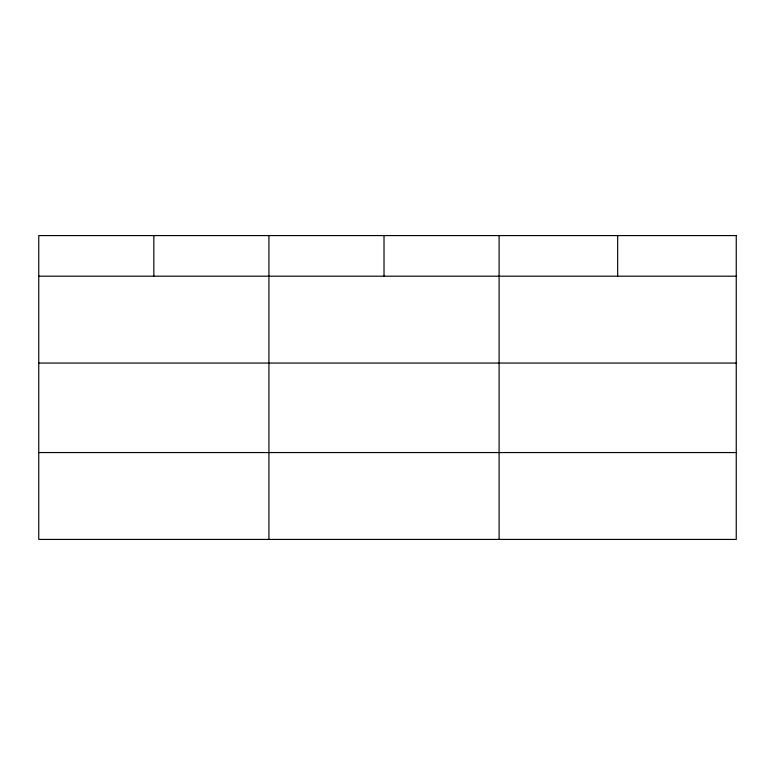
<?xml version="1.0" encoding="UTF-8"?>
<svg xmlns="http://www.w3.org/2000/svg" width="775" height="775" viewBox="0 0 775 775"><rect width="100%" height="100%" fill="white"/><g stroke="black" fill="none" stroke-linecap="round" stroke-linejoin="round"><path stroke-width="1.16" d="M38.75 276.191L736.25 276.191M38.75 363.058L736.25 363.058M38.75 452.561L736.25 452.561M617.675 235.571L617.675 276.191M499.1 235.571L499.1 539.429M384.012 235.571L384.012 276.191M268.925 235.571L268.925 539.429M153.838 235.571L153.838 276.191M736.25 235.571L38.75 235.571L38.75 539.429L736.25 539.429L736.25 235.571"/></g></svg>
